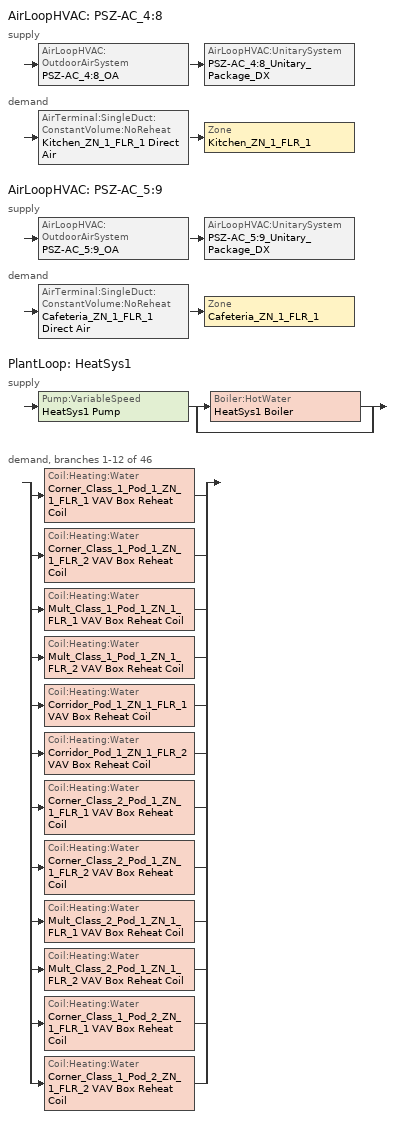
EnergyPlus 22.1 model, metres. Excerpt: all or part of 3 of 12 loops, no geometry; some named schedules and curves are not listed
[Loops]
AirLoopHVAC 'PSZ-AC_4:8'
 supply: AirLoopHVAC:OutdoorAirSystem 'PSZ-AC_4:8_OA' > AirLoopHVAC:UnitarySystem 'PSZ-AC_4:8_Unitary_Package_DX'
 demand: AirTerminal:SingleDuct:ConstantVolume:NoReheat 'Kitchen_ZN_1_FLR_1 Direct Air' > Zone 'Kitchen_ZN_1_FLR_1'
AirLoopHVAC 'PSZ-AC_5:9'
 supply: AirLoopHVAC:OutdoorAirSystem 'PSZ-AC_5:9_OA' > AirLoopHVAC:UnitarySystem 'PSZ-AC_5:9_Unitary_Package_DX'
 demand: AirTerminal:SingleDuct:ConstantVolume:NoReheat 'Cafeteria_ZN_1_FLR_1 Direct Air' > Zone 'Cafeteria_ZN_1_FLR_1'
PlantLoop 'HeatSys1'
 supply: Pump:VariableSpeed 'HeatSys1 Pump' > split
  | Boiler:HotWater 'HeatSys1 Boiler'
  | bypass
 demand, branches 1-12 of 46: split
  | Coil:Heating:Water 'Corner_Class_1_Pod_1_ZN_1_FLR_1 VAV Box Reheat Coil'
  | Coil:Heating:Water 'Corner_Class_1_Pod_1_ZN_1_FLR_2 VAV Box Reheat Coil'
  | Coil:Heating:Water 'Mult_Class_1_Pod_1_ZN_1_FLR_1 VAV Box Reheat Coil'
  | Coil:Heating:Water 'Mult_Class_1_Pod_1_ZN_1_FLR_2 VAV Box Reheat Coil'
  | Coil:Heating:Water 'Corridor_Pod_1_ZN_1_FLR_1 VAV Box Reheat Coil'
  | Coil:Heating:Water 'Corridor_Pod_1_ZN_1_FLR_2 VAV Box Reheat Coil'
  | Coil:Heating:Water 'Corner_Class_2_Pod_1_ZN_1_FLR_1 VAV Box Reheat Coil'
  | Coil:Heating:Water 'Corner_Class_2_Pod_1_ZN_1_FLR_2 VAV Box Reheat Coil'
  | Coil:Heating:Water 'Mult_Class_2_Pod_1_ZN_1_FLR_1 VAV Box Reheat Coil'
  | Coil:Heating:Water 'Mult_Class_2_Pod_1_ZN_1_FLR_2 VAV Box Reheat Coil'
  | Coil:Heating:Water 'Corner_Class_1_Pod_2_ZN_1_FLR_1 VAV Box Reheat Coil'
  | Coil:Heating:Water 'Corner_Class_1_Pod_2_ZN_1_FLR_2 VAV Box Reheat Coil'
[Refrigeration:Case] Availability Schedule=ALWAYS_ON; Zone=Kitchen_ZN_1_FLR_1; Rated Ambient Temperature {C}=23.88; Rated Ambient Relative Humidity {percent}=55; Rated Total Cooling Capacity per Unit Length {W/m}=734; Case Length {m}=7.32; Latent Case Credit Curve Type=CaseTemperatureMethod; Standard Case Lighting Power per Unit Length {W/m}=33; Case Lighting Schedule=walkin_occ_lght_SCH_2; Fraction of Lighting Energy to Case=1; Case Anti-Sweat Heater Power per Unit Length {W/m}=0; Minimum Anti-Sweat Heater Power per Unit Length {W/m}=0; Anti-Sweat Heater Control Type=None; Humidity at Zero Anti-Sweat Heater Energy {percent}=0; Case Height {m}=0; Defrost Energy Correction Curve Type=None
Name | Rated Latent Heat Ratio | Rated Runtime Fraction | Case Operating Temperature {C} | Latent Case Credit Curve | Standard Case Fan Power per Unit Length {W/m} | Operating Case Fan Power per Unit Length {W/m} | Fraction of Anti-Sweat Heater Energy to Case | Case Defrost Power per Unit Length {W/m} | Case Defrost Type | Case Defrost Schedule | Case Defrost Drip-Down Schedule | Under Case HVAC Return Air Fraction | Refrigerated Case Restocking Schedule | Case Credit Fraction Schedule
Kitchen_ZN_1_FLR_1_Case:1_WALKINFREEZER | 0.1 | 0.4 | -23 | Kitchen_ZN_1_FLR_1_Case:1_WALKINFREEZERSingleShelfHorizontal_LatentEnergyMult | 19.5143 | 19.5143 | 0 | 410 | ELECTRIC | Kitchen_ZN_1_FLR_1_Case:1_WALKINFREEZER_CaseDefrost2aDaySched | Kitchen_ZN_1_FLR_1_Case:1_WALKINFREEZER_CaseDripDown2aDaySched | 0 | Kitchen_ZN_1_FLR_1_Case:1_WALKINFREEZER_WalkInStockingSched | Kitchen_ZN_1_FLR_1_Case:1_WALKINFREEZER_CaseCreditReduxSched
Kitchen_ZN_1_FLR_1_Case:2_SELFCONTAINEDDISPLAYCASE | 0.08 | 0.85 | 2 | Kitchen_ZN_1_FLR_1_Case:2_SELFCONTAINEDDISPLAYCASEMultiShelfVertical_LatentEnergyMult | 15.7143 | 15.7143 | 0.2 | 0 | NONE |  |  | 0.05 | Kitchen_ZN_1_FLR_1_Case:2_SELFCONTAINEDDISPLAYCASE_CaseStockingSched
[Refrigeration:CaseAndWalkInList]
Name | Case or WalkIn 1
RACK1CaseList | Kitchen_ZN_1_FLR_1_Case:1_WALKINFREEZER
RACK2CaseList | Kitchen_ZN_1_FLR_1_Case:2_SELFCONTAINEDDISPLAYCASE
[EnergyManagementSystem:Sensor]
Name | Output:Variable or Output:Meter Index Key | Output:Variable or Output:Meter
Kitchen_ZN_1_FLR_1_LSr | Kitchen_ZN_1_FLR_1 | Zone Lights Electricity Rate
Kitchen_ZN_1_FLR_1_OSr | Kitchen_ZN_1_FLR_1 | People Occupant Count
Cafeteria_ZN_1_FLR_1_LSr | Cafeteria_ZN_1_FLR_1 | Zone Lights Electricity Rate
Cafeteria_ZN_1_FLR_1_OSr | Cafeteria_ZN_1_FLR_1 | People Occupant Count
BoilerPLR | HeatSys1 Boiler | Boiler Part Load Ratio
[EnergyManagementSystem:InternalVariable] Internal Data Type=Zone Floor Area
Name | Internal Data Index Key
Kitchen_ZN_1_FLR_1_Area | Kitchen_ZN_1_FLR_1
Cafeteria_ZN_1_FLR_1_Area | Cafeteria_ZN_1_FLR_1
[DesignSpecification:ZoneAirDistribution]
CM DSZAD Building: Zone Air Distribution Effectiveness in Cooling Mode=1; Zone Air Distribution Effectiveness in Heating Mode=1
[Sizing:Plant]
HeatSys1: Loop Type=Heating; Design Loop Exit Temperature {C}=82.22; Loop Design Temperature Difference {deltaC}=27.78
[Pump:VariableSpeed]
HeatSys1 Pump: AUTOSIZE, 180705.7, AUTOSIZE, 0.909, 0, 0, 3.2485, -4.7443, 2.5295, Intermittent, 1.4999
[Boiler:HotWater]
HeatSys1 Boiler: Fuel Type=NaturalGas; Nominal Capacity {W}=775849; Nominal Thermal Efficiency=0.8125; Efficiency Curve Temperature Evaluation Variable=LeavingBoiler; Normalized Boiler Efficiency Curve=HeatSys1 Boiler Efficiency Curve; Design Water Flow Rate {m3/s}=AUTOSIZE; Minimum Part Load Ratio=0; Maximum Part Load Ratio=1.2; Optimum Part Load Ratio=1; Water Outlet Upper Temperature Limit {C}=95; Boiler Flow Mode=LeavingSetpointModulated; Parasitic Electric Load {W}=0; Sizing Factor=1
[SetpointManager:Scheduled] Control Variable=Temperature; Schedule=HW-Loop-Temp-Schedule
Name | Setpoint Node or NodeList
HeatSys1 Loop Setpoint Manager | HeatSys1 Supply Outlet Node
HeatSys1 Boiler Setpoint Manager | HeatSys1 Supply Equipment Outlet Node
[PlantLoop]
HeatSys1: Fluid Type=Water; Plant Equipment Operation Scheme=HeatSys1 Loop Operation Scheme List; Maximum Loop Temperature {C}=100; Minimum Loop Temperature {C}=10; Maximum Loop Flow Rate {m3/s}=AUTOSIZE; Minimum Loop Flow Rate {m3/s}=0; Plant Loop Volume {m3}=AUTOSIZE; Load Distribution Scheme=Optimal
[PlantEquipmentList]
HeatSys1 Equipment List: HeatSys1 Boiler
[PlantEquipmentOperation:HeatingLoad]
HeatSys1 Operation Scheme: Load Range 1 Lower Limit {W}=0; Load Range 1 Upper Limit {W}=1000000000000000; Range 1 Equipment List=HeatSys1 Equipment List
[PlantEquipmentOperationSchemes]
HeatSys1 Loop Operation Scheme List: Control Scheme 1=HeatSys1 Operation Scheme; Control Scheme 1 Schedule=PlantOnSched
[Sizing:System] Type of Load to Size On=Sensible; Design Outdoor Air Flow Rate {m3/s}=AUTOSIZE; Central Heating Maximum System Air Flow Ratio=1; Preheat Design Temperature {C}=7; Preheat Design Humidity Ratio {kgWater/kgDryAir}=0.008; Precool Design Temperature {C}=12.8; Precool Design Humidity Ratio {kgWater/kgDryAir}=0.008; Central Cooling Design Supply Air Temperature {C}=12.8; Central Heating Design Supply Air Temperature {C}=40; Type of Zone Sum to Use=Coincident; 100% Outdoor Air in Cooling=No; 100% Outdoor Air in Heating=No; Central Cooling Design Supply Air Humidity Ratio {kgWater/kgDryAir}=0.0085; Central Heating Design Supply Air Humidity Ratio {kgWater/kgDryAir}=0.008; Cooling Supply Air Flow Rate Method=DesignDay; Cooling Supply Air Flow Rate {m3/s}=0; Heating Supply Air Flow Rate Method=DesignDay; Heating Supply Air Flow Rate {m3/s}=0; System Outdoor Air Method=ZoneSum; Zone Maximum Outdoor Air Fraction=1; Cooling Design Capacity Method=CoolingDesignCapacity; Cooling Design Capacity {W}=autosize; Heating Design Capacity Method=HeatingDesignCapacity; Heating Design Capacity {W}=autosize; Central Cooling Capacity Control Method=OnOff
PSZ-AC_4:8; PSZ-AC_5:9
[AirLoopHVAC] Design Supply Air Flow Rate {m3/s}=AUTOSIZE
PSZ-AC_4:8; PSZ-AC_5:9
[SetpointManager:MixedAir] Control Variable=Temperature
Name | Setpoint Node or NodeList
PSZ-AC_4:8_OAMixed Air Temp Manager | PSZ-AC_4:8 Mixed Air Outlet
PSZ-AC_4:8_CoolC SAT Manager | PSZ-AC_4:8 Cooling Coil Outlet
PSZ-AC_4:8_HeatC MixedAir Manager | PSZ-AC_4:8 Heating Coil Outlet
PSZ-AC_5:9_OAMixed Air Temp Manager | PSZ-AC_5:9 Mixed Air Outlet
PSZ-AC_5:9_CoolC SAT Manager | PSZ-AC_5:9 Cooling Coil Outlet
PSZ-AC_5:9_HeatC MixedAir Manager | PSZ-AC_5:9 Heating Coil Outlet
[Controller:OutdoorAir] Minimum Outdoor Air Flow Rate {m3/s}=AUTOSIZE; Maximum Outdoor Air Flow Rate {m3/s}=AUTOSIZE; Economizer Control Type=DifferentialEnthalpy; Economizer Control Action Type=ModulateFlow; Lockout Type=LockoutWithHeating; Minimum Limit Type=FixedMinimum
Name | Minimum Outdoor Air Schedule | Heat Recovery Bypass Control Type
PSZ-AC_4:8_OA_Controller | Kitchen_Exhaust_SCH
PSZ-AC_5:9_OA_Controller | MinOA_MotorizedDamper_Sched | BypassWhenOAFlowGreaterThanMinimum
[SetpointManager:OutdoorAirPretreat]
PSZ-AC_5:9 Heat Exchanger Supply Air Temp Manager: Control Variable=Temperature; Minimum Setpoint Temperature {C}=-99; Maximum Setpoint Temperature {C}=99; Minimum Setpoint Humidity Ratio {kgWater/kgDryAir}=0.00001; Maximum Setpoint Humidity Ratio {kgWater/kgDryAir}=1; Setpoint Node or NodeList=PSZ-AC_5:9 Heat Recovery Supply Outlet
[HeatExchanger:AirToAir:SensibleAndLatent]
PSZ-AC_5:9 OA Heat Recovery: Availability Schedule=Always_On; Nominal Supply Air Flow Rate {m3/s}=AUTOSIZE; Sensible Effectiveness at 100% Heating Air Flow=0.7; Latent Effectiveness at 100% Heating Air Flow=0.6; Sensible Effectiveness at 75% Heating Air Flow=0.7; Latent Effectiveness at 75% Heating Air Flow=0.6; Sensible Effectiveness at 100% Cooling Air Flow=0.75; Latent Effectiveness at 100% Cooling Air Flow=0.6; Sensible Effectiveness at 75% Cooling Air Flow=0.75; Latent Effectiveness at 75% Cooling Air Flow=0.6; Nominal Electric Power {W}=2165.2; Supply Air Outlet Temperature Control=Yes; Heat Exchanger Type=Rotary; Frost Control Type=ExhaustOnly; Threshold Temperature {C}=-23.3; Initial Defrost Time Fraction=0.167; Rate of Defrost Time Fraction Increase {1/K}=1.44
[Controller:MechanicalVentilation]
Cafeteria_ZN_1_FLR_1_DCV: Availability Schedule=MinOA_MotorizedDamper_Sched; Demand Controlled Ventilation=No; System Outdoor Air Method=ZoneSum; Zone 1=Cafeteria_ZN_1_FLR_1; Design Specification Outdoor Air Object=SZ DSOA Cafeteria_ZN_1_FLR_1; Design Specification Zone Air Distribution Object=CM DSZAD Building
[Coil:Heating:Water] Availability Schedule=Always_On; U-Factor Times Area Value {W/K}=AUTOSIZE; Maximum Water Flow Rate {m3/s}=AUTOSIZE; Performance Input Method=UFactorTimesAreaAndDesignWaterFlowRate; Rated Capacity {W}=AUTOSIZE; Rated Inlet Water Temperature {C}=82.22; Rated Inlet Air Temperature {C}=12.8; Rated Outlet Water Temperature {C}=54.44; Rated Outlet Air Temperature {C}=40
Corner_Class_1_Pod_1_ZN_1_FLR_1 VAV Box Reheat Coil; Corner_Class_1_Pod_1_ZN_1_FLR_2 VAV Box Reheat Coil; Mult_Class_1_Pod_1_ZN_1_FLR_1 VAV Box Reheat Coil; Mult_Class_1_Pod_1_ZN_1_FLR_2 VAV Box Reheat Coil; Corridor_Pod_1_ZN_1_FLR_1 VAV Box Reheat Coil; Corridor_Pod_1_ZN_1_FLR_2 VAV Box Reheat Coil; Corner_Class_2_Pod_1_ZN_1_FLR_1 VAV Box Reheat Coil; Corner_Class_2_Pod_1_ZN_1_FLR_2 VAV Box Reheat Coil; Mult_Class_2_Pod_1_ZN_1_FLR_1 VAV Box Reheat Coil; Mult_Class_2_Pod_1_ZN_1_FLR_2 VAV Box Reheat Coil; Corner_Class_1_Pod_2_ZN_1_FLR_1 VAV Box Reheat Coil; Corner_Class_1_Pod_2_ZN_1_FLR_2 VAV Box Reheat Coil
[Sizing:Zone] Zone Cooling Design Supply Air Temperature Input Method=SupplyAirTemperature; Zone Cooling Design Supply Air Temperature {C}=12.8; Zone Heating Design Supply Air Temperature Input Method=SupplyAirTemperature; Zone Heating Design Supply Air Temperature {C}=40; Zone Cooling Design Supply Air Humidity Ratio {kg-H2O/kg-air}=0.0085; Zone Heating Design Supply Air Humidity Ratio {kgWater/kgDryAir}=0.008; Cooling Design Air Flow Rate {m3/s}=0; Cooling Minimum Air Flow Fraction=0; Heating Design Air Flow Method=DesignDay; Heating Design Air Flow Rate {m3/s}=0
Name | Design Specification Outdoor Air Object | Cooling Design Air Flow Method | Cooling Minimum Air Flow {m3/s}
Kitchen_ZN_1_FLR_1 | SZ DSOA Kitchen_ZN_1_FLR_1 | DesignDayWithLimit | 0.25438
Cafeteria_ZN_1_FLR_1 | SZ DSOA Cafeteria_ZN_1_FLR_1 | DesignDay
[DesignSpecification:OutdoorAir]
Name | Outdoor Air Method | Outdoor Air Flow per Zone Floor Area {m3/s-m2} | Outdoor Air Flow per Zone {m3/s}
SZ DSOA Kitchen_ZN_1_FLR_1 | Maximum | 0.00117856 | 0.25438
SZ DSOA Cafeteria_ZN_1_FLR_1 | Flow/Area | 0.0047244
[ZoneControl:Thermostat] Control Type Schedule=Dual Zone Control Type Sched
Name | Zone or ZoneList | Control 1
Kitchen_ZN_1_FLR_1 Thermostat | Kitchen_ZN_1_FLR_1 | Kitchen_ZN_1_FLR_1 Dual SP Control
Cafeteria_ZN_1_FLR_1 Thermostat | Cafeteria_ZN_1_FLR_1 | Cafeteria_ZN_1_FLR_1 Dual SP Control
[ThermostatSetpoint:DualSetpoint] Heating Setpoint Temperature Schedule=HTGSETP_SCH_YES_OPTIMUM; Cooling Setpoint Temperature Schedule=CLGSETP_SCH_YES_OPTIMUM
Kitchen_ZN_1_FLR_1 Dual SP Control; Cafeteria_ZN_1_FLR_1 Dual SP Control
[Zone equipment]
Kitchen_ZN_1_FLR_1: Kitchen_ZN_1_FLR_1 Exhaust Fan, Kitchen_ZN_1_FLR_1 Direct Air
Cafeteria_ZN_1_FLR_1: Cafeteria_ZN_1_FLR_1 Direct Air
[Fan:ZoneExhaust]
Kitchen_ZN_1_FLR_1 Exhaust Fan: Availability Schedule=Kitchen_Exhaust_SCH; Fan Total Efficiency=0.385; Pressure Rise {Pa}=125; Maximum Flow Rate {m3/s}=2.54852; Balanced Exhaust Fraction Schedule=Kitchen_ZN_1_FLR_1 Exhaust Fan Balanced Exhaust Fraction Schedule
[Coil:Cooling:DX:MultiSpeed] Availability Schedule=Always_On; Condenser Type=AirCooled; Apply Part Load Fraction to Speeds Greater than 1=No; Apply Latent Degradation to Speeds Greater than 1=No; Maximum Outdoor Dry-Bulb Temperature for Crankcase Heater Operation {C}=10; Basin Heater Setpoint Temperature {C}=2; Fuel Type=Electricity; Number of Speeds=2; Speed 1 Gross Rated Sensible Heat Ratio=0.70108; Speed 1 Rated Evaporator Fan Power Per Volume Flow Rate {W/(m3/s)}=0; Speed 1 Total Cooling Capacity Function of Temperature Curve=LgDX_CapFT; Speed 1 Total Cooling Capacity Function of Flow Fraction Curve=LgDX_CapFF; Speed 1 Energy Input Ratio Function of Temperature Curve=LgDX_EIRFT; Speed 1 Energy Input Ratio Function of Flow Fraction Curve=LgDX_EIRFF; Speed 1 Part Load Fraction Correlation Curve=LgDX_PLR; Speed 1 Rated Waste Heat Fraction of Power Input=0.2; Speed 1 Evaporative Condenser Effectiveness=0.9; Speed 2 Gross Rated Sensible Heat Ratio=0.70108; Speed 2 Rated Evaporator Fan Power Per Volume Flow Rate {W/(m3/s)}=0; Speed 2 Total Cooling Capacity Function of Temperature Curve=LgDX_CapFT; Speed 2 Total Cooling Capacity Function of Flow Fraction Curve=LgDX_CapFF; Speed 2 Energy Input Ratio Function of Temperature Curve=LgDX_EIRFT; Speed 2 Energy Input Ratio Function of Flow Fraction Curve=LgDX_EIRFF; Speed 2 Part Load Fraction Correlation Curve=LgDX_PLR; Speed 2 Rated Waste Heat Fraction of Power Input=0.2; Speed 2 Evaporative Condenser Effectiveness=0.9
Name | Speed 1 Gross Rated Total Cooling Capacity {W} | Speed 1 Gross Rated Cooling COP {W/W} | Speed 1 Rated Air Flow Rate {m3/s} | Speed 2 Gross Rated Total Cooling Capacity {W} | Speed 2 Gross Rated Cooling COP {W/W} | Speed 2 Rated Air Flow Rate {m3/s}
PSZ-AC_4:8 Cooling Coil | 23349.1 | 3.73224 | 1.25369 | 46698.19 | 3.73224 | 1.88054
PSZ-AC_5:9 Cooling Coil | 56400.49 | 3.39929 | 3.02833 | 112801 | 3.39929 | 4.5425
[Coil:Heating:Fuel] Availability Schedule=Always_On; Fuel Type=NaturalGas; Burner Efficiency=0.8; Nominal Capacity {W}=AUTOSIZE; Parasitic Electric Load {W}=0; Parasitic Fuel Load {W}=0
PSZ-AC_4:8 Heating Coil; PSZ-AC_5:9 Heating Coil
[AirTerminal:SingleDuct:ConstantVolume:NoReheat] Availability Schedule=Always_On; Maximum Air Flow Rate {m3/s}=AUTOSIZE
Kitchen_ZN_1_FLR_1 Direct Air; Cafeteria_ZN_1_FLR_1 Direct Air
[Fan:SystemModel]
PSZ-AC_4:8_addAQ_Unitary_Package_fan: HVACOperationSchd, autosize, Discrete, 1, 622.5, 0.895, 1, AUTOSIZE, TotalEfficiencyAndPressure, 0.58175, 622.5, 2, 0.66, 0.4, 1, 1
PSZ-AC_5:9_addAQ_Unitary_Package_fan: HVACOperationSchd, autosize, Discrete, 1, 1018.41, 0.924, 1, AUTOSIZE, TotalEfficiencyAndPressure, 0.6006, 1018.41, 2, 0.66, 0.4, 1, 1
[AirLoopHVAC:UnitarySystem] Control Type=Load; Dehumidification Control Type=None; Availability Schedule=Always_On; Fan Placement=DrawThrough; Supply Air Fan Operating Mode Schedule=HVACOperationSchd; DX Heating Coil Sizing Ratio=1; Use DOAS DX Cooling Coil=No; Minimum Supply Air Temperature {C}=2; Latent Load Control=SensibleOnlyLoadControl; Cooling Supply Air Flow Rate Method=SupplyAirFlowRate; Cooling Supply Air Flow Rate {m3/s}=AUTOSIZE; Heating Supply Air Flow Rate Method=SupplyAirFlowRate; Heating Supply Air Flow Rate {m3/s}=AUTOSIZE; No Load Supply Air Flow Rate Method=SupplyAirFlowRate; No Load Supply Air Flow Rate {m3/s}=AUTOSIZE; Maximum Supply Air Temperature {C}=AUTOSIZE
Name | Controlling Zone or Thermostat Location | Supply Fan | Heating Coil | Cooling Coil | Design Specification Multispeed Object
PSZ-AC_4:8_Unitary_Package_DX | Kitchen_ZN_1_FLR_1 | PSZ-AC_4:8_addAQ_Unitary_Package_fan | PSZ-AC_4:8 Heating Coil | PSZ-AC_4:8 Cooling Coil | PSZ-AC_4:8_Unitary_Package_DX_Perf
PSZ-AC_5:9_Unitary_Package_DX | Cafeteria_ZN_1_FLR_1 | PSZ-AC_5:9_addAQ_Unitary_Package_fan | PSZ-AC_5:9 Heating Coil | PSZ-AC_5:9 Cooling Coil | PSZ-AC_5:9_Unitary_Package_DX_Perf
[UnitarySystemPerformance:Multispeed]
PSZ-AC_4:8_Unitary_Package_DX_Perf; PSZ-AC_5:9_Unitary_Package_DX_Perf: 2, 2, No, 0.66, 0.66, 0.66, 1, 1
[SetpointManager:SingleZone:Heating] Control Variable=Temperature; Minimum Supply Air Temperature {C}=10; Maximum Supply Air Temperature {C}=50
Name | Control Zone | Setpoint Node or NodeList
SupAirTemp MngrKitchen_ZN_1_FLR_1 - Htg | Kitchen_ZN_1_FLR_1 | PSZ-AC_4:8 Supply Equipment Outlet Node
SupAirTemp MngrCafeteria_ZN_1_FLR_1 - Htg | Cafeteria_ZN_1_FLR_1 | PSZ-AC_5:9 Supply Equipment Outlet Node
[SetpointManager:SingleZone:Cooling] Control Variable=Temperature; Minimum Supply Air Temperature {C}=10; Maximum Supply Air Temperature {C}=50
Name | Control Zone | Setpoint Node or NodeList
SupAirTemp MngrKitchen_ZN_1_FLR_1 - Clg | Kitchen_ZN_1_FLR_1 | PSZ-AC_4:8 Zone Equipment Inlet Node
SupAirTemp MngrCafeteria_ZN_1_FLR_1 - Clg | Cafeteria_ZN_1_FLR_1 | PSZ-AC_5:9 Zone Equipment Inlet Node
[WaterHeater:Mixed]
SWH Booster E Water Heater: Tank Volume {m3}=0.0227125; Setpoint Temperature Schedule=Booster Water Setpoint Temp Schedule; Deadband Temperature Difference {deltaC}=2; Maximum Temperature Limit {C}=82.2222; Heater Control Type=Cycle; Heater Maximum Capacity {W}=14000; Heater Minimum Capacity {W}=0; Heater Fuel Type=Electricity; Heater Thermal Efficiency=1; Off Cycle Parasitic Fuel Type=Electricity; Off Cycle Parasitic Heat Fraction to Tank=0; Ambient Temperature Indicator=Zone; Ambient Temperature Zone=KITCHEN_ZN_1_FLR_1; Off Cycle Loss Coefficient to Ambient Temperature {W/K}=1.59105; On Cycle Loss Coefficient to Ambient Temperature {W/K}=1.59105; Peak Use Flow Rate {m3/s}=0.00149607; Use Flow Rate Fraction Schedule=BLDG_SWH_SCH; Cold Water Supply Temperature Schedule=Booster Water Inlet Temp Schedule
[Schedule:Compact]
ALWAYS_ON; PlantOnSched: Through: 12/31, For: AllDays, Until: 24:00, 1
Dual Zone Control Type Sched: Through: 12/31, For: AllDays, Until: 24:00, 4
HW-Loop-Temp-Schedule: Through: 12/31, For: AllDays, Until: 24:00, 82
Kitchen_Exhaust_SCH: Through: 6/30, For: Weekdays SummerDesignDay WinterDesignDay, Until: 08:00, 0, Until: 17:00, 1, Until: 24:00, 0, For: WeekEnds Holidays AllOtherDays, Until: 24:00, 0, Through: 9/1, For: Weekdays SummerDesignDay WinterDesignDay, Until: 08:00, 0, Until: 17:00, 1, Until: 21:00, 1, Until: 24:00, 0, For: WeekEnds Holidays AllOtherDays, Until: 24:00, 0, Through: 12/31, For: Weekdays SummerDesignDay WinterDesignDay, Until: 08:00, 0, Until: 16:00, 1, Until: 21:00, 1, Until: 24:00, 0, For: WeekEnds Holidays AllOtherDays, Until: 24:00, 0
MinOA_MotorizedDamper_Sched: Through: 12/31, For: Weekdays SummerDesignDay WinterDesignDay, Until: 08:00, 0, Until: 21:00, 1, Until: 24:00, 0, For: WeekEnds Holidays AllOtherDays, Until: 24:00, 0
Kitchen_ZN_1_FLR_1_Case:1_WALKINFREEZER_CaseDefrost2aDaySched: Through: 12/31, For:AllDays, Interpolate:Average, Until: 11:00, 0, Until: 11:20, 1, Until: 23:00, 0, Until: 23:20, 1, Until: 24:00, 0
Kitchen_ZN_1_FLR_1_Case:1_WALKINFREEZER_CaseDripDown2aDaySched: Through: 12/31, For:AllDays, Interpolate:Average, Until: 11:00, 0, Until: 11:30, 1, Until: 23:00, 0, Until: 23:30, 1, Until: 24:00, 0
Kitchen_ZN_1_FLR_1_Case:1_WALKINFREEZER_WalkInStockingSched: Through: 12/31, For: Tuesday Friday, Until: 4:00, 0, Until: 5:00, 725, Until: 6:00, 417, Until: 7:00, 290, Until: 24:00, 0, For: AllOtherDays, Until: 4:00, 0, Until: 5:00, 125, Until: 6:00, 117, Until: 7:00, 90, Until: 19:00, 0, Until: 20:00, 125, Until: 21:00, 117, Until: 22:00, 90, Until: 24:00, 0
Kitchen_ZN_1_FLR_1_Case:1_WALKINFREEZER_CaseCreditReduxSched: Through: 12/31, For:AllDays, Interpolate:No, Until: 7:00, 0.2, Until: 21:00, 0.4, Until: 24:00, 0.2
Kitchen_ZN_1_FLR_1_Case:2_SELFCONTAINEDDISPLAYCASE_CaseStockingSched: Through: 12/31, For:AllDays, Until: 6:00, 0, Until: 7:00, 50, Until: 9:00, 70, Until: 10:00, 80, Until: 11:00, 70, Until: 13:00, 50, Until: 14:00, 80, Until: 15:00, 90, Until: 16:00, 80, Until: 24:00, 0
walkin_occ_lght_SCH_2: Through: 6/30, For: Weekdays, Until: 7:00, 0.1773, Until: 21:00, 0.468, Until: 24:00, 0.1773, For: SummerDesignDay, Until: 24:00, 1, For: WinterDesignDay, Until: 24:00, 0, For: WeekEnds Holidays AllOtherDays, Until: 24:00, 0.1773, Through: 9/1, For: Weekdays, Until: 8:00, 0.1773, Until: 20:00, 0.26, Until: 24:00, 0.1773, For: SummerDesignDay, Until: 24:00, 1, For: WinterDesignDay, Until: 24:00, 0, For: WeekEnds Holidays AllOtherDays, Until: 24:00, 0.1773, Through: 12/31, For: Weekdays, Until: 7:00, 0.1773, Until: 21:00, 0.468, Until: 24:00, 0.1773, For: SummerDesignDay, Until: 24:00, 1, For: WinterDesignDay, Until: 24:00, 0, For: WeekEnds Holidays AllOtherDays, Until: 24:00, 0.1773
Kitchen_ZN_1_FLR_1 Exhaust Fan Balanced Exhaust Fraction Schedule: Through: 6/30, For: Weekdays SummerDesignDay WinterDesignDay, Until: 08:00, 0, Until: 17:00, 0.900185, Until: 24:00, 0, For: WeekEnds Holidays AllOtherDays, Until: 24:00, 0, Through: 9/1, For: Weekdays SummerDesignDay WinterDesignDay, Until: 08:00, 0, Until: 17:00, 0.900185, Until: 21:00, 0.900185, Until: 24:00, 0, For: WeekEnds Holidays AllOtherDays, Until: 24:00, 0, Through: 12/31, For: Weekdays SummerDesignDay WinterDesignDay, Until: 08:00, 0, Until: 16:00, 0.900185, Until: 21:00, 0.900185, Until: 24:00, 0, For: WeekEnds Holidays AllOtherDays, Until: 24:00, 0
[Curve:Quadratic]
HeatSys1 Boiler Efficiency Curve: Coefficient1 Constant=1; Coefficient2 x=0; Coefficient3 x**2=0; Minimum Value of x=0; Maximum Value of x=1
[Curve:Cubic] Minimum Value of x=-35; Maximum Value of x=20
Name | Coefficient1 Constant | Coefficient2 x | Coefficient3 x**2 | Coefficient4 x**3
Kitchen_ZN_1_FLR_1_Case:1_WALKINFREEZERSingleShelfHorizontal_LatentEnergyMult | 0.0236 | 0.0006 | 0 | 0
Kitchen_ZN_1_FLR_1_Case:2_SELFCONTAINEDDISPLAYCASEMultiShelfVertical_LatentEnergyMult | 0.0265263 | 0.00107803 | 6.02558e-05 | 1.23732e-06
